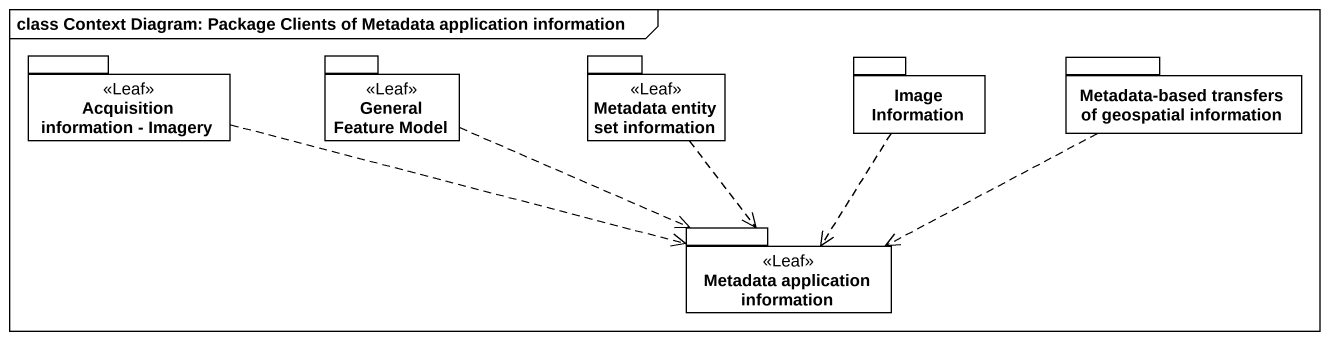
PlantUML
@startuml
mainframe class Context Diagram: Package Clients of Metadata application information
package "Acquisition information - Imagery" as Acquisition_information <<Leaf>> {
}
package "General Feature Model" as General_Feature_Model <<Leaf>> {
}
package "Metadata entity set information" as Metadata_entity_set <<Leaf>> {
}
package "Image Information" as Image_Information {
}
package "Metadata-based transfers of geospatial information" as Metadata_based_transfers_of {
}
package "Metadata application information" as Metadata_application <<Leaf>> {
}
Acquisition_information .right.> Metadata_application
General_Feature_Model .right.> Metadata_application
Metadata_entity_set ..> Metadata_application
Image_Information ..> Metadata_application
Metadata_based_transfers_of .left.> Metadata_application
@enduml
